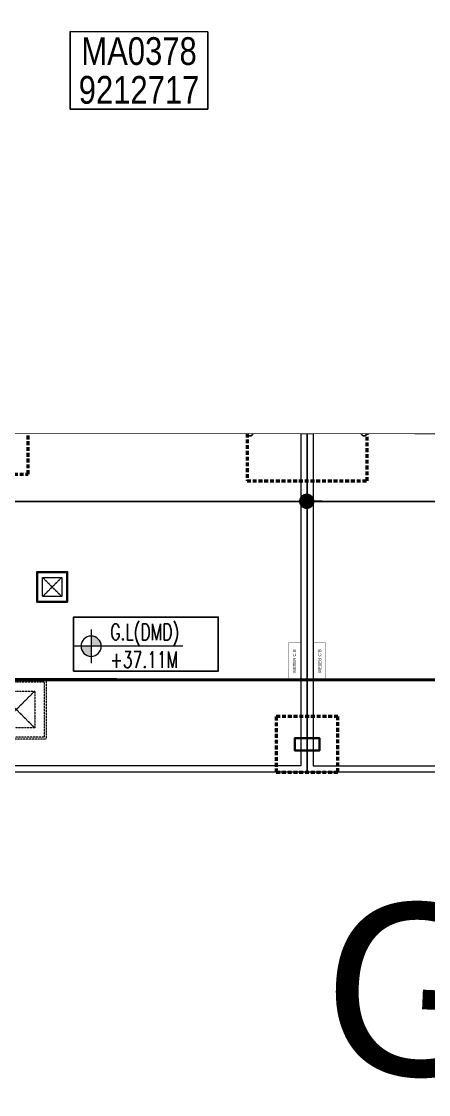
# Model space of a CAD drawing. Header units: centimetres. Extents: x -6122352 to 6876996, y -1694241 to 2592194.
# Drawn here: x 14947 to 21553, y -71385 to -53967 of the extents above; entities that cross this region are included whole.
import ezdxf
from ezdxf.enums import TextEntityAlignment as Align
from ezdxf.xclip import XClip

# ---------------------------------------------------------------- set-up
doc = ezdxf.new("R2010")
doc.units = ezdxf.units.CM
doc.header["$MEASUREMENT"] = 0
doc.header["$XCLIPFRAME"] = 2
for name, pattern in [('23585-XR-AR-END-SETTING OUT PLAN$0$HIDDEN', [0.375, 0.25, -0.125]), ('DASHED2', [0.375, 0.25, -0.125]), ('XR-AR-END-SETTING OUT PLAN$0$23261-XR-AR-SI-GF$0$HIDDEN', [0.375, 0.25, -0.125]), ('XR-AR-MID-SETTING OUT FOR MASTER$0$23585-XR-AR-MID-GROUND FLOOR$0$23261-XR-AR-SI-GF$0$HIDDEN', [0.375, 0.25, -0.125]), ('XR-AR-MID-SETTING OUT FOR MASTER$0$23585-XR-AR-MID-GROUND FLOOR$0$945-4P-1-101-GROUND FLOOR PLAN$0$XR-MIDDLE-GROUND FLOOR PLAN$0$HIDDEN2', [0.1875, 0.125, -0.0625])]:
    doc.linetypes.add(name, pattern=pattern)
doc.layers.add('08-Compound Wall-4', color=7, linetype='Continuous', lineweight=25, true_color=0xff4405)
for name, color, linetype in [('23585-XR-AR-BOUNDARY WALLS AND SETBACKS$0$setback', 7, 'XR-AR-END-SETTING OUT PLAN$0$23261-XR-AR-SI-GF$0$HIDDEN'), ('@MI-MEP', 7, 'Continuous'), ('@MI-REF LAYER', 7, 'Continuous'), ('B_TH_4', 7, 'Continuous'), ('XR-AR-MID-SETTING OUT FOR MASTER$0$23585-XR-AR-MID-GROUND FLOOR$0$A-Flor-Strs', 1, 'Continuous'), ('XR-AR-MID-SETTING OUT FOR MASTER$0$23585-XR-AR-MID-GROUND FLOOR$0$GS-HATCH-FLOOR TILE', 251, 'Continuous'), ('XREF1$0$S-LEVELS', 2, 'Continuous'), ('XREF1$0$TYPICAL NEW PROFILE', 3, 'Continuous')]:
    doc.layers.add(name, color=color, linetype=linetype)
for name, color, linetype, lineweight in [('23585-XR-AR-DAMAC PLOT LIMITS$0$1-Mid units', 41, 'Continuous', 5), ('23585-XR-AR-END-SETTING OUT PLAN$0$A-FLOR-UNDR', 8, '23585-XR-AR-END-SETTING OUT PLAN$0$HIDDEN', 5), ('23585-XR-AR-MID-ANNO-GF$0$945-4P-1-101-GROUND FLOOR PLAN$0$XR-MIDDLE-GROUND FLOOR PLAN$0$XR-MIDDLE-GROUND FLOOR PLAN$0$-DR-RW', 6, 'Continuous', 5), ('23585-XR-AR-MID-ANNO-GF$0$945-4P-1-101-GROUND FLOOR PLAN$0$XR-MIDDLE-GROUND FLOOR PLAN$0$XR-MIDDLE-GROUND FLOOR PLAN$0$S-ANNO-TXT', 3, 'Continuous', 25), ('@ Foundations', 4, 'DASHED2', 50), ('A-ANNO-TEXT', 3, 'Continuous', 25), ('XR-AR-MID-SETTING OUT FOR MASTER$0$23585-XR-AR-MID-GROUND FLOOR$0$$A-GLAZ-WNDO', 232, 'Continuous', 9), ('XR-AR-MID-SETTING OUT FOR MASTER$0$23585-XR-AR-MID-GROUND FLOOR$0$A-DOOR', 31, 'Continuous', 5), ('XR-AR-MID-SETTING OUT FOR MASTER$0$23585-XR-AR-MID-GROUND FLOOR$0$A-DOOR-FULL', 1, 'Continuous', 9), ('XR-AR-MID-SETTING OUT FOR MASTER$0$23585-XR-AR-MID-GROUND FLOOR$0$A-EQUP-KITN-PLAN', 202, 'Continuous', 9), ('XR-AR-MID-SETTING OUT FOR MASTER$0$23585-XR-AR-MID-GROUND FLOOR$0$A-FLOR-OVHD', 9, 'XR-AR-MID-SETTING OUT FOR MASTER$0$23585-XR-AR-MID-GROUND FLOOR$0$23261-XR-AR-SI-GF$0$HIDDEN', 15), ('XR-AR-MID-SETTING OUT FOR MASTER$0$23585-XR-AR-MID-GROUND FLOOR$0$A-FLOR-PATT', 8, 'Continuous', 5), ('XR-AR-MID-SETTING OUT FOR MASTER$0$23585-XR-AR-MID-GROUND FLOOR$0$A-GLAZ-SILL', 8, 'Continuous', 5), ('XR-AR-MID-SETTING OUT FOR MASTER$0$23585-XR-AR-MID-GROUND FLOOR$0$A-GLAZ-WNDO', 232, 'Continuous', 9), ('XR-AR-MID-SETTING OUT FOR MASTER$0$23585-XR-AR-MID-GROUND FLOOR$0$A-WALL', 7, 'Continuous', 30), ('XR-AR-MID-SETTING OUT FOR MASTER$0$23585-XR-AR-MID-GROUND FLOOR$0$A-WALL-FNSH', 9, 'Continuous', 5), ('XR-AR-MID-SETTING OUT FOR MASTER$0$23585-XR-AR-MID-GROUND FLOOR$0$S-COLS', 51, 'Continuous', 40), ('XREF1$0$36-TAGLVL', 23, 'Continuous', 9)]:
    doc.layers.add(name, color=color, linetype=linetype, lineweight=lineweight)
doc.styles.add('23585-XR-AR-MALDIVE-2$0$Arial', font='arialbd.ttf')
doc.styles.add('23585-XR-AR-MID-ANNO-GF$0$SDC-TEXT', font='arial.ttf')
doc.styles.add('Xref group 33-41$0$Overall SOP Plan$0$LAC-609-NG10-1-XREF-GRID-125SC$0$GRID-DIM-NO', font='arial.ttf', dxfattribs={"width": 0.8})
doc.styles.add('XREF1$0$DLT_TEXT', font='romans.shx', dxfattribs={"width": 0.7})

# ---------------------------------------------------------------- blocks, each defined once
blk = doc.blocks.new('23585-XR-AR-BOUNDARY WALLS AND SETBACKS')
at = {"layer": '23585-XR-AR-BOUNDARY WALLS AND SETBACKS$0$setback', "ltscale": 40, "const_width": 0.05}
blk.add_lwpolyline([(496468.9176381507, 2768885.427759894), (496454.540375519, 2768898.601392337), (496450.3855869831, 2768894.06698937), (496446.3321982162, 2768889.643201631), (496442.2787982172, 2768885.219401631), (496438.2251484075, 2768880.795547273), (496434.1717982174, 2768876.371801631), (496430.0156349582, 2768871.835837596), (496444.3924852831, 2768858.661973752), (496448.5491538487, 2768863.198452412), (496452.6025508895, 2768867.622249182), (496456.6559737102, 2768872.045874088), (496460.7093737099, 2768876.469474088), (496464.7627508904, 2768880.893249182)], close=True, dxfattribs=at)
blk = doc.blocks.new('A$C9d9485f6')
at = {"layer": 'A-ANNO-TEXT', "rotation": 312.4881850805905}
blk.add_blockref('23585-XR-AR-BOUNDARY WALLS AND SETBACKS', (-2377088.534775567, -1504219.252137818), dxfattribs=at)
blk = doc.blocks.new('23585-XR-AR-DAMAC PLOT LIMITS')
at = {"layer": '23585-XR-AR-DAMAC PLOT LIMITS$0$1-Mid units', "color": 251, "true_color": 0x636466}
for points in [[(496457.7619000003, 2768871.032500001), (496453.7084999997, 2768866.608899999), (496436.0132999998, 2768882.8223), (496440.0669, 2768887.246099999)], [(496453.7084999997, 2768866.608899999), (496449.6551000001, 2768862.1851), (496431.9599000001, 2768878.398499999), (496436.0132999998, 2768882.8223)]]:
    blk.add_lwpolyline(points, close=True, dxfattribs=at)
blk = doc.blocks.new('A$Cf093b529')
at = {"layer": 'A-ANNO-TEXT'}
blk.add_blockref('23585-XR-AR-DAMAC PLOT LIMITS', (-495391.9901121984, -2768603.441896566), dxfattribs=at)
blk = doc.blocks.new('XR-AR-MID-SETTING OUT FOR MASTER$0$23585-XR-AR-MID-GROUND FLOOR$0$945-4P-1-101-GROUND FLOOR PLAN$0$XR-MIDDLE-CAR PARK HATCH')
at = {"layer": 'XR-AR-MID-SETTING OUT FOR MASTER$0$23585-XR-AR-MID-GROUND FLOOR$0$A-FLOR-PATT'}
blk.add_lwpolyline([(9250.002853021142, 100.0129149327577), (9249.99679574091, 5500.000000009181), (15050.00005108526, 5502.664669244065), (15050.00005108526, 100.450321876061)], close=True, dxfattribs=at)
blk = doc.blocks.new('*U773')
for points in [[(91, -5.684341886080801e-14), (41, -5.684341886080801e-14), (41, 1021), (91, 1021)], [(0, 0), (38, -5.684341886080801e-14), (38, -50), (50, -50), (50, -122.2246979483663), (0, -122.2246979483663)], [(1100, 2.842170943040401e-14), (1062, -2.842170943040401e-14), (1062, -49.99999999999997), (1050, -49.99999999999997), (1050, -122.2246979483662), (1100, -122.2246979483662)]]:
    blk.add_lwpolyline(points, close=True)
at = {"color": 8, "linetype": 'XR-AR-MID-SETTING OUT FOR MASTER$0$23585-XR-AR-MID-GROUND FLOOR$0$945-4P-1-101-GROUND FLOOR PLAN$0$XR-MIDDLE-GROUND FLOOR PLAN$0$HIDDEN2'}
blk.add_arc((41, -5.684341886080801e-14), 1021, 1.594950045944486e-15, 90, dxfattribs=at)
at = {"layer": 'XR-AR-MID-SETTING OUT FOR MASTER$0$23585-XR-AR-MID-GROUND FLOOR$0$A-GLAZ-SILL', "linetype": 'XR-AR-MID-SETTING OUT FOR MASTER$0$23585-XR-AR-MID-GROUND FLOOR$0$945-4P-1-101-GROUND FLOOR PLAN$0$XR-MIDDLE-GROUND FLOOR PLAN$0$HIDDEN2', "ltscale": 3}
blk.add_lwpolyline([(0, 0), (1100, 0), (1100, -122.2246979483662), (0, -122.2246979483662)], close=True, dxfattribs=at)
blk = doc.blocks.new('*U27')
for points in [[(91, -5.684341886080801e-14), (41, -5.684341886080801e-14), (41, 1021), (91, 1021)], [(0, 0), (38, -5.684341886080801e-14), (38, -50), (50, -50), (50, -249.9999019090924), (0, -249.9999019090924)], [(1100, 2.842170943040401e-14), (1062, -2.842170943040401e-14), (1062, -49.99999999999997), (1050, -49.99999999999997), (1050, -249.9999019090924), (1100, -249.9999019090924)]]:
    blk.add_lwpolyline(points, close=True)
at = {"color": 8, "linetype": 'XR-AR-MID-SETTING OUT FOR MASTER$0$23585-XR-AR-MID-GROUND FLOOR$0$945-4P-1-101-GROUND FLOOR PLAN$0$XR-MIDDLE-GROUND FLOOR PLAN$0$HIDDEN2'}
blk.add_arc((41, -5.684341886080801e-14), 1021, 1.594950045944486e-15, 90, dxfattribs=at)
at = {"layer": 'XR-AR-MID-SETTING OUT FOR MASTER$0$23585-XR-AR-MID-GROUND FLOOR$0$A-GLAZ-SILL', "linetype": 'XR-AR-MID-SETTING OUT FOR MASTER$0$23585-XR-AR-MID-GROUND FLOOR$0$945-4P-1-101-GROUND FLOOR PLAN$0$XR-MIDDLE-GROUND FLOOR PLAN$0$HIDDEN2', "ltscale": 3}
blk.add_lwpolyline([(0, 0), (1100, 0), (1100, -249.9999019090924), (0, -249.9999019090924)], close=True, dxfattribs=at)
blk = doc.blocks.new('XR-AR-MID-SETTING OUT FOR MASTER$0$23585-XR-AR-MID-GROUND FLOOR$0$945-4P-1-101-GROUND FLOOR PLAN$0$XR-MIDDLE-GROUND FLOOR PLAN$0$A$C69996ABC')
at = {"layer": 'XR-AR-MID-SETTING OUT FOR MASTER$0$23585-XR-AR-MID-GROUND FLOOR$0$A-FLOR-OVHD', "linetype": 'XR-AR-MID-SETTING OUT FOR MASTER$0$23585-XR-AR-MID-GROUND FLOOR$0$945-4P-1-101-GROUND FLOOR PLAN$0$XR-MIDDLE-GROUND FLOOR PLAN$0$HIDDEN2', "ltscale": 5}
for p, q in [((-1.567610912189821e-07, 0.8999993633871721), (0.09999984323878941, 0.8999992964713464)), ((-1.567610912189821e-07, 0.8999993633871721), (-1.567612066821766e-07, -6.366128229018386e-07)), ((-1.567612066821766e-07, -6.366128229018386e-07), (0.09999984323878763, -7.035294533608294e-07))]:
    blk.add_line(p, q, dxfattribs=at)
blk.add_lwpolyline([(0.09999984323878763, 0.8499993633871732), (0.2499998432387915, 0.4499993633871799), (0.1000013713221097, 0.04999936338717248)], dxfattribs=at)
at = {"layer": 'XR-AR-MID-SETTING OUT FOR MASTER$0$23585-XR-AR-MID-GROUND FLOOR$0$A-GLAZ-WNDO'}
for p, q in [((0.09999984323878763, 0.8499993633871732), (0.09999984323878763, 0.8999993633871703)), ((0.09999984323878941, 0.8999993633871721), (0.09999984323878763, -6.366128264545523e-07)), ((0.2499998432387809, 0.8999993633871703), (0.2499998432387809, 0.8499993633871732)), ((0.2499998432387809, 0.8499993633871732), (0.09999984323878763, 0.8499993633871732)), ((0.2499998432387809, 0.8499993633871732), (0.2499998432387809, 0.04999936338717248)), ((0.09999984323878763, -6.366128246781955e-07), (0.09999984323878763, 0.04999936338717248)), ((0.09999984323878763, 0.04999936338717248), (0.2499998432387809, 0.04999936338717248)), ((0.249999843238875, -6.366128388890502e-07), (0.249999843238875, 0.04999936338715827))]:
    blk.add_line(p, q, dxfattribs=at)
for points in [[(0.2499986387444419, 0.8999993968456259), (0.0999998435430971, 0.8999992964713464)], [(0.09999984323878763, -7.035294533608294e-07), (0.2499998432388448, -6.366128317836228e-07)]]:
    blk.add_lwpolyline(points, dxfattribs=at)
blk.add_lwpolyline([(0.2499998432387951, 0.8499993633871732), (0.2499998432387933, 0.04999936338717248), (0.1999998432387962, 0.04999936338717248), (0.1999998432387962, 0.8499993633871732)], close=True, dxfattribs=at)
blk = doc.blocks.new('XR-AR-MID-SETTING OUT FOR MASTER$0$23585-XR-AR-MID-GROUND FLOOR$0$945-4P-1-101-GROUND FLOOR PLAN$0$XR-MIDDLE-GROUND FLOOR PLAN$0$A$C70344426')
at = {"layer": 'XR-AR-MID-SETTING OUT FOR MASTER$0$23585-XR-AR-MID-GROUND FLOOR$0$A-GLAZ-SILL'}
blk.add_line((0.2499999770719823, 2.649999396845162), (0.2499999770722034, -6.03154830969288e-07), dxfattribs=at)
at = {"layer": 'XR-AR-MID-SETTING OUT FOR MASTER$0$23585-XR-AR-MID-GROUND FLOOR$0$A-GLAZ-WNDO'}
for p, q in [((-2.292779743839901e-08, 2.649999396845162), (-2.292779743839901e-08, 2.599999396845165)), ((-2.292779743839901e-08, 2.649999396845162), (0.2499999770719823, 2.649999396845162)), ((0.14999997707221, 2.599999396845165), (0.14999997707221, 2.649999396845162)), ((-2.292779743839901e-08, 2.599999396845165), (0.14999997707221, 2.599999396845165)), ((0.14999997707221, 2.599999396845165), (0.1499999770722091, -6.031548327456449e-07)), ((-2.29277832275443e-08, 1.799999396845166), (-2.29277832275443e-08, 1.749999396845167)), ((0.14999997707221, 1.799999396845166), (-2.29277832275443e-08, 1.799999396845166)), ((-2.29277832275443e-08, 1.749999396845167), (0.14999997707221, 1.749999396845167)), ((0.14999997707221, 1.749999396845167), (0.14999997707221, 1.799999396845166)), ((-2.29277832275443e-08, 0.8999993968451641), (-2.292778233936588e-08, 0.8499993968451669)), ((0.14999997707221, 0.8999993968451641), (-2.29277832275443e-08, 0.8999993968451641)), ((0.14999997707221, 0.8499993968451669), (0.14999997707221, 0.8999993968451641)), ((-2.292778233936588e-08, 0.8499993968451669), (0.14999997707221, 0.8499993968451669)), ((-2.292778233936588e-08, 0.8499993968451669), (-2.292778233936588e-08, 0.04999939684516619)), ((0.1499999770722091, 0.04999939684516619), (-2.292778233936588e-08, 0.04999939684516619)), ((-2.29278782626352e-08, -6.031548451801427e-07), (-2.29278782626352e-08, 0.04999939684515198)), ((0.1499999770722091, -6.03154830969288e-07), (0.1499999770722091, 0.04999939684516619)), ((0.2499999770722034, -6.03154830969288e-07), (-2.292778233936588e-08, -6.03154830969288e-07))]:
    blk.add_line(p, q, dxfattribs=at)
blk.add_lwpolyline([(0.04999997707220061, 1.799999396845166), (0.04999997707219972, 2.599999396845165), (-2.292779743839901e-08, 2.599999396845165), (-2.292779566204217e-08, 0.8999993968451641), (0.0499999770722015, 0.8999993968451641), (0.04999997707220061, 1.749999396845167)], dxfattribs=at)
blk.add_lwpolyline([(-2.292779566204217e-08, 0.8499993968451669), (-2.292779655022059e-08, 0.04999939684516619), (0.04999997707220061, 0.04999939684516619), (0.0499999770722015, 0.8499993968451669)], close=True, dxfattribs=at)
blk = doc.blocks.new('*U28')
for points in [[(0, 69.99999979828543), (38, 69.99999979828549), (38, 119.9999997982854), (50, 119.9999997982854), (50, 179.9999998655237), (0, 179.9999998655237)], [(91, 69.99999979828549), (41, 69.99999979828549), (41, -951.0000002017147), (91, -951.0000002017147)], [(1100, 69.9999997982854), (1062, 69.99999979828546), (1062, 119.9999997982854), (1050, 119.9999997982854), (1050, 179.9999998655236), (1100, 179.9999998655236)]]:
    blk.add_lwpolyline(points, close=True)
at = {"color": 8, "linetype": 'XR-AR-MID-SETTING OUT FOR MASTER$0$23585-XR-AR-MID-GROUND FLOOR$0$945-4P-1-101-GROUND FLOOR PLAN$0$XR-MIDDLE-GROUND FLOOR PLAN$0$HIDDEN2'}
blk.add_arc((41, 69.99999979828549), 1021, 270, 0, dxfattribs=at)
at = {"layer": 'XR-AR-MID-SETTING OUT FOR MASTER$0$23585-XR-AR-MID-GROUND FLOOR$0$A-GLAZ-SILL', "linetype": 'XR-AR-MID-SETTING OUT FOR MASTER$0$23585-XR-AR-MID-GROUND FLOOR$0$945-4P-1-101-GROUND FLOOR PLAN$0$XR-MIDDLE-GROUND FLOOR PLAN$0$HIDDEN2', "ltscale": 3}
blk.add_lwpolyline([(0, 69.99999979828543), (1100, 69.99999979828543), (1100, 179.9999998655236), (0, 179.9999998655236)], close=True, dxfattribs=at)
blk = doc.blocks.new('XR-AR-MID-SETTING OUT FOR MASTER$0$23585-XR-AR-MID-GROUND FLOOR$0$945-4P-1-101-GROUND FLOOR PLAN$0$XR-MIDDLE-GROUND FLOOR PLAN$0$A$C2DB306E2')
at = {"layer": 'XR-AR-MID-SETTING OUT FOR MASTER$0$23585-XR-AR-MID-GROUND FLOOR$0$A-DOOR-FULL'}
for p, q in [((0.1500002073711251, 1.24999990754791), (0.05000020737113076, 1.24999990754791)), ((0.05000020737113076, 1.24999990754791), (0.05000020737113076, 1.199999907547909)), ((0.1500002073711251, 1.199999907547909), (0.1500002073711251, 1.24999990754791)), ((0.05000020737113076, 1.199999907547909), (0.1500002073711251, 1.199999907547909)), ((2.073711318217875e-07, 0.7999999075479082), (2.073711318217875e-07, -9.245209264818754e-08)), ((2.073711318217875e-07, 0.7999999075479082), (0.04000020737113097, 0.7999999075479082)), ((0.04000020737113097, 0.7999999075479082), (0.04000020737113452, -9.245209264818754e-08)), ((0.05000020737113253, 0.3499999075479089), (0.05000020737113253, 0.3999999075479096)), ((0.05000020737113253, 0.3999999075479096), (0.1500002073711322, 0.399999907547908)), ((0.1500002073711322, 0.3499999075479073), (0.05000020737113253, 0.3499999075479089)), ((0.1500002073711322, 0.399999907547908), (0.1500002073711322, 0.3499999075479073)), ((2.073711318217875e-07, -9.245209264818754e-08), (0.04000020737113452, -9.245209264818754e-08))]:
    blk.add_line(p, q, dxfattribs=at)
at = {"layer": 'XR-AR-MID-SETTING OUT FOR MASTER$0$23585-XR-AR-MID-GROUND FLOOR$0$A-GLAZ-SILL', "linetype": 'XR-AR-MID-SETTING OUT FOR MASTER$0$23585-XR-AR-MID-GROUND FLOOR$0$945-4P-1-101-GROUND FLOOR PLAN$0$XR-MIDDLE-GROUND FLOOR PLAN$0$HIDDEN2', "ltscale": 3}
for p, q in [((0.05000020737113076, 1.199999907547909), (0.05000020737113431, 0.399999907547908)), ((0.1500002073711251, 1.199999907547909), (0.1500002073711304, 0.3999999075479083))]:
    blk.add_line(p, q, dxfattribs=at)
blk = doc.blocks.new('*U26')
at = {"color": 0, "linetype": 'ByBlock'}
blk.add_line((0, 300.373844656252), (0, 0), dxfattribs=at)
at = {"color": 0, "linetype": 'ByBlock', "const_width": 15.00000006679886}
blk.add_lwpolyline([(194.8557167125982, 187.8738441410269), (0, 300.373844656252), (-194.8557167125982, 187.8738441410269)], dxfattribs=at)
blk.add_circle((0, 0), 45.00000020605512)
blk = doc.blocks.new('XR-AR-MID-SETTING OUT FOR MASTER$0$23585-XR-AR-MID-GROUND FLOOR$0$A$C08698786')
at = {"layer": 'XR-AR-MID-SETTING OUT FOR MASTER$0$23585-XR-AR-MID-GROUND FLOOR$0$S-COLS', "color": 252, "lineweight": 30}
for points in [[(5900.001027584076, 11147.2902572155), (5900.001027584076, 9747.290257692337), (6100.001027584076, 9747.290257453918), (6100.001027584076, 11147.29025769234)], [(5900.001601219177, 6500), (5900.001601219177, 5499.999999523163), (6100.001601219177, 5500), (6100.001601219177, 6499.999999523163)], [(5799.899006843567, 549.9997372627258), (6199.899006605148, 549.9997370243073), (6199.899006843567, 349.9997375011444), (5799.899006843567, 349.9997372627258)]]:
    blk.add_lwpolyline(points, close=True, dxfattribs=at)
blk = doc.blocks.new('23585-XR-AR-END-SETTING OUT PLAN$0$MH-800')
at = {"ltscale": 5}
for p, q in [((-294.2866479934596, -650.7456844130211), (305.7133520064239, -50.74568441302017)), ((-294.2866479934596, -50.74568441302108), (305.7133520064239, -650.7456844130202))]:
    blk.add_line(p, q, dxfattribs=at)
for points in [[(-476.9225677270265, 131.8902353205449), (-476.9225677270265, -833.381604146587), (488.3492717399907, -833.381604146588), (488.3492717399907, 131.8902353205449)], [(-444.2866479934597, 99.25431558697892), (-444.2866479934596, -800.7456844130211), (455.7133520064239, -800.7456844130202), (455.7133520064241, 99.2543155869771)], [(-294.2866479934596, -50.74568441302108), (-294.2866479934596, -650.7456844130211), (305.7133520064239, -650.7456844130202), (305.7133520064239, -50.74568441302017)]]:
    blk.add_lwpolyline(points, close=True, dxfattribs=at)
blk = doc.blocks.new('XR-AR-MID-SETTING OUT FOR MASTER')
at = {"layer": '23585-XR-AR-MID-ANNO-GF$0$945-4P-1-101-GROUND FLOOR PLAN$0$XR-MIDDLE-GROUND FLOOR PLAN$0$XR-MIDDLE-GROUND FLOOR PLAN$0$-DR-RW', "ltscale": 100, "const_width": 5}
blk.add_lwpolyline([(5900.05176121055, 1500.450321767838), (5700.05176121055, 1500.450321767838), (5700.05176121055, 2100.450321767838), (5900.05176121055, 2100.450321767838)], close=True, dxfattribs=at)
at = {"layer": 'XR-AR-MID-SETTING OUT FOR MASTER$0$23585-XR-AR-MID-GROUND FLOOR$0$A-EQUP-KITN-PLAN', "color": 8}
for p, q in [((5300.027079373598, 12102.66431617737), (5300.028238087893, 14252.66031217575)), ((4404.893656820059, 11502.66881656647), (4404.895194619894, 12102.66970968246)), ((4404.895194619894, 12102.66970968246), (5300.027079373598, 12102.66431617737))]:
    blk.add_line(p, q, dxfattribs=at)
at = {"layer": 'XR-AR-MID-SETTING OUT FOR MASTER$0$23585-XR-AR-MID-GROUND FLOOR$0$A-FLOR-OVHD', "color": 8, "linetype": 'XR-AR-MID-SETTING OUT FOR MASTER$0$23585-XR-AR-MID-GROUND FLOOR$0$23261-XR-AR-SI-GF$0$HIDDEN', "ltscale": 5}
for p, q in [((5579.946963220835, 12102.66686105728), (5579.94848254323, 14852.65977716446)), ((5400.002383977175, 12002.66818761826), (5900.001078754663, 11502.66702699661)), ((5900.010024100542, 12002.66746664047), (5400.002384632826, 11502.66700839996))]:
    blk.add_line(p, q, dxfattribs=at)
blk.add_lwpolyline([(2749.981962949038, 12002.63648319244), (3249.976088136435, 12002.63648366928), (3249.976087421179, 11502.65313434601), (2749.981963723898, 11502.65313434601)], close=True, dxfattribs=at)
for points in [[(2749.981962949038, 12002.63648319244), (3249.976087421179, 11502.65313434601)], [(2749.981963723898, 11502.65313434601), (3249.976088136435, 12002.63648366928)]]:
    blk.add_lwpolyline(points, dxfattribs=at)
at = {"layer": 'XR-AR-MID-SETTING OUT FOR MASTER$0$23585-XR-AR-MID-GROUND FLOOR$0$A-Flor-Strs', "color": 8}
for p, q in [((5900.008223325014, 5802.664086818695), (4249.995741575956, 5802.666512012482)), ((5900.008222848177, 5502.664668560028), (4249.999916404486, 5502.666511535645))]:
    blk.add_line(p, q, dxfattribs=at)
at = {"layer": 'XR-AR-MID-SETTING OUT FOR MASTER$0$23585-XR-AR-MID-GROUND FLOOR$0$A-WALL', "color": 8}
for points in [[(99.99999931454659, 19472.65428209305), (-99.99999925494194, 19472.65428256989), (-99.998236566782, 5500.00000667572), (100.0017631351948, 5500.000006198883), (99.9995484650135, 8850.141927242279), (1100.048611491919, 8850.10940027237), (1100.048611015081, 8950.109399795532), (100.03925588727, 8950.072475910187), (100.0088088810444, 10949.9982419014), (2099.951952844858, 10949.99824142456), (2099.998660355806, 9950.143901348114), (2199.988806992769, 9950.143900871277), (2200.057162195444, 11149.97698402405), (2100.075846284628, 11149.97698354721), (2100.039519578218, 11049.97698402405), (100.0088088810444, 11049.99824142456)], [(5899.999999791384, 19472.65428161621), (6099.999999731779, 19472.65428209305), (6100.001724034548, 5500.167464256287), (5900.001724511385, 5500.167624473572), (5900.00086197257, 14852.65960931778), (5500.076263397932, 14852.66031265259), (5500.0762629807, 14952.66031169891), (5900.000431150198, 14952.65961027145)], [(2200.013650625944, 13652.63605213165), (2200.017217665911, 13652.6360502243), (2200.024336546659, 13852.63604974747), (1199.974533885717, 13852.65850543976), (1199.974534541368, 13752.66171360016), (1850.013650208712, 13752.64729642868), (1850.013650685549, 13102.64278697968), (2100.128742069006, 13102.63829755783), (2100.128742545843, 12652.63829708099), (1949.986809521914, 12652.64009141922), (1949.9868093431, 12552.35255002975), (2100.055755704641, 12552.35255050659), (2100.016017049551, 12049.97720527649), (2199.959899276495, 12049.97720527649), (2199.999632865191, 13202.6360502243), (2050.003180772066, 13202.63829612732), (2050.012347489595, 13652.63829517365), (2200.019845813513, 13652.63604927063)], [(3400.011432737112, 12202.66620731354), (3500.05377843976, 12202.66548633575), (3500.054259866476, 11502.6662735939), (4400.00315502286, 11502.6662735939), (4400.003322631121, 11252.66687631607), (3650.009347468615, 11252.66637420654), (3650.00999417901, 11027.59896087646), (3399.999906569719, 11027.60113668442)], [(4249.99788531661, 5499.997992992401), (3049.999798089266, 5499.998546600342), (3049.999915927649, 5749.998607635498), (4000.1953599751, 5749.998309612274), (4000.194991916418, 8849.999089241028), (3300.031373769045, 8849.999089241028), (3300.03137382865, 8950.028236865997), (3399.980282574892, 8950.188519954681), (3400.07691988349, 9927.598960876465), (3649.996516317129, 9927.59895992279), (3650.010299950838, 9100.016639709473), (4249.999546438456, 9099.986570835114)], [(2100.104106515646, 8950.142809391022), (2099.943570882082, 9050.155592918396), (2199.988806694746, 9050.153767585754), (2199.989685982466, 8950.146322250366), (2300.031373292208, 8950.151598453522), (2300.031373888254, 8850.08178806305), (2000.048611432314, 8850.14280796051), (2000.048610955477, 8950.14280796051)]]:
    blk.add_lwpolyline(points, close=True, dxfattribs=at)
for points in [[(5700.000849276781, 12002.66818761826), (5900.010024160147, 12002.66818761826), (5900.010264188051, 12102.67056417465), (5300.001914769411, 12102.66581106186), (5300.002845078707, 11502.66761207581), (5300.003155499697, 11502.66747426987), (5300.003322392702, 11252.66747808456), (5900.008223563433, 11252.66787910461), (5900.008823722601, 11502.66700792313), (5400.002380043268, 11502.66700792313), (5400.002380281687, 12002.66818714142), (5700.000849276781, 12002.66818761826)], [(2100.039519578218, 11049.97698402405), (2100.039519578218, 10949.99824142456)]]:
    blk.add_lwpolyline(points, dxfattribs=at)
at = {"layer": 'XR-AR-MID-SETTING OUT FOR MASTER$0$23585-XR-AR-MID-GROUND FLOOR$0$A-WALL-FNSH', "color": 8}
for points in [[(2080.02239587903, 10929.99824142456), (119.995479375124, 10929.99824142456), (119.9793129861355, 8972.785739421844), (1100.04861047864, 8972.787498474121), (1100.048610597849, 8952.787498474121)], [(2099.966006189585, 9949.988984107971), (2079.984055787325, 9949.990225315094), (2080.02239587903, 10929.99824142456)]]:
    blk.add_lwpolyline(points, dxfattribs=at)
at = {"layer": '08-Compound Wall-4', "ltscale": 100}
blk.add_blockref('XR-AR-MID-SETTING OUT FOR MASTER$0$23585-XR-AR-MID-GROUND FLOOR$0$945-4P-1-101-GROUND FLOOR PLAN$0$XR-MIDDLE-CAR PARK HATCH', (-9150.000085264444, 0.1875896453857422), dxfattribs=at)
at = {"layer": '23585-XR-AR-END-SETTING OUT PLAN$0$A-FLOR-UNDR', "color": 8, "ltscale": 100, "xscale": -0.5182770836547854, "yscale": 0.5182770836547854, "zscale": 0.5182770836547854, "rotation": 270.0000009865863}
blk.add_blockref('23585-XR-AR-END-SETTING OUT PLAN$0$MH-800', (2044.600959901667, 3001.106258045715, -0.002995261741824737), dxfattribs=at)
at = {"layer": '23585-XR-AR-END-SETTING OUT PLAN$0$A-FLOR-UNDR', "color": 8, "ltscale": 100, "xscale": -1, "rotation": 270.0000009865863}
blk.add_blockref('23585-XR-AR-END-SETTING OUT PLAN$0$MH-800', (1633.529236924, 1009.498782204852), dxfattribs=at)
at = {"layer": 'XR-AR-MID-SETTING OUT FOR MASTER$0$23585-XR-AR-MID-GROUND FLOOR$0$$A-GLAZ-WNDO', "color": 8}
for name, p, xscale, yscale, zscale, rotation in [('XR-AR-MID-SETTING OUT FOR MASTER$0$23585-XR-AR-MID-GROUND FLOOR$0$945-4P-1-101-GROUND FLOOR PLAN$0$XR-MIDDLE-GROUND FLOOR PLAN$0$A$C69996ABC', (5300.002552062273, 11252.66763496399), 1000.000000000049, 1000.000000000049, 1000.000000000049, 90), ('XR-AR-MID-SETTING OUT FOR MASTER$0$23585-XR-AR-MID-GROUND FLOOR$0$945-4P-1-101-GROUND FLOOR PLAN$0$XR-MIDDLE-GROUND FLOOR PLAN$0$A$C70344426', (400.0005185902119, 5499.999113082886), -1000.000000000001, 1000.000000000001, 1000.000000000001, 270)]:
    blk.add_blockref(name, p, dxfattribs=dict(at, xscale=xscale, yscale=yscale, zscale=zscale, rotation=rotation))
at = {"layer": 'XR-AR-MID-SETTING OUT FOR MASTER$0$23585-XR-AR-MID-GROUND FLOOR$0$A-DOOR', "color": 8, "xscale": -1000.000000000001, "yscale": 1000.000000000001, "zscale": 1000.000000000001, "rotation": 270}
blk.add_blockref('XR-AR-MID-SETTING OUT FOR MASTER$0$23585-XR-AR-MID-GROUND FLOOR$0$945-4P-1-101-GROUND FLOOR PLAN$0$XR-MIDDLE-GROUND FLOOR PLAN$0$A$C2DB306E2', (750.048703700304, 8800.109192848206), dxfattribs=at)
at = {"layer": 'XR-AR-MID-SETTING OUT FOR MASTER$0$23585-XR-AR-MID-GROUND FLOOR$0$A-DOOR-FULL', "color": 8, "xscale": 0.8181820445283869, "yscale": 0.8181820445283869, "zscale": 0.8181820445283869, "rotation": 90}
for p in [(2100.065477222204, 11149.97698354721), (2099.986753255129, 9050.14365196228)]:
    blk.add_blockref('*U773', p, dxfattribs=at)
at = {"layer": 'XR-AR-MID-SETTING OUT FOR MASTER$0$23585-XR-AR-MID-GROUND FLOOR$0$A-DOOR-FULL', "color": 8, "rotation": 90}
blk.add_blockref('*U27', (3399.986430436373, 9927.598960399628), dxfattribs=at)
at = {"layer": 'XR-AR-MID-SETTING OUT FOR MASTER$0$23585-XR-AR-MID-GROUND FLOOR$0$A-DOOR-FULL', "color": 8, "xscale": -0.909090909090913, "yscale": 0.909090909090913, "zscale": 0.909090909090913}
blk.add_blockref('*U28', (3300.031373530626, 8786.391873836517), dxfattribs=at)
at = {"layer": 'XR-AR-MID-SETTING OUT FOR MASTER$0$23585-XR-AR-MID-GROUND FLOOR$0$A-Flor-Strs', "color": 8}
blk.add_blockref('*U26', (5075.001124709845, 5502.291454792023), dxfattribs=at)
at = {"layer": 'XR-AR-MID-SETTING OUT FOR MASTER$0$23585-XR-AR-MID-GROUND FLOOR$0$GS-HATCH-FLOOR TILE', "color": 8}
blk.add_blockref('XR-AR-MID-SETTING OUT FOR MASTER$0$23585-XR-AR-MID-GROUND FLOOR$0$A$C08698786', (-1.490116119384766e-07, 0), dxfattribs=at)
at = {"layer": '23585-XR-AR-MID-ANNO-GF$0$945-4P-1-101-GROUND FLOOR PLAN$0$XR-MIDDLE-GROUND FLOOR PLAN$0$XR-MIDDLE-GROUND FLOOR PLAN$0$S-ANNO-TXT', "color": 3, "style": '23585-XR-AR-MID-ANNO-GF$0$SDC-TEXT'}
blk.add_text('METER C.B', height=50, rotation=90, dxfattribs=at).set_placement((5795.544322382313, 1802.866097628541), align=Align.MIDDLE)
blk = doc.blocks.new('MID UNIT')
at = {"xscale": 0.001, "yscale": 0.001, "zscale": 0.001}
blk.add_blockref('XR-AR-MID-SETTING OUT FOR MASTER', (0, 0), dxfattribs=at)
blk = doc.blocks.new('TH_4')
blk.add_blockref('MID UNIT', (495802.3053798428, 2769130.514097063))
at = {"xscale": -1}
blk.add_blockref('MID UNIT', (495814.3053798475, 2769130.514097063), dxfattribs=at)
blk = doc.blocks.new('A$C780da55d')
at = {"layer": 'B_TH_4', "xscale": 1.000039159572381, "yscale": 1.000039159572381, "zscale": 1.000039159572381}
blk.add_blockref('TH_4', (-495814.0704651335, -2769239.302089663), dxfattribs=at)
blk = doc.blocks.new('23585-XR-AR-MALDIVE-2$0$TH_4')
blk.add_blockref('A$C780da55d', (495794.655359471, 2769130.864096801))
at = {"layer": '@ Foundations', "linetype": 'DASHED2', "ltscale": 0.25}
for points in [[(495807.1304292943, 2769139.687015211), (495809.4804292943, 2769139.687015211), (495809.4804292943, 2769142.637015211), (495807.1304292943, 2769142.637015211)], [(495803.7803292943, 2769140.401759291), (495800.8303292943, 2769140.401759291), (495800.8303292943, 2769135.35175929), (495803.7803292943, 2769135.35175929)], [(495807.3304292943, 2769135.239815211), (495809.2804292943, 2769135.239815211), (495809.2804292943, 2769137.789815211), (495807.3304292943, 2769137.789815211)]]:
    blk.add_lwpolyline(points, close=True, dxfattribs=at)
at = {"layer": '@ Foundations', "linetype": 'DASHED2', "ltscale": 0.25, "elevation": -5.795124248494133e-09}
blk.add_lwpolyline([(495808.8061370627, 2769131.41405448), (495807.805326706, 2769131.41405448), (495807.8049481167, 2769130.51405448), (495808.8057584733, 2769130.51405448)], close=True, dxfattribs=at)
blk = doc.blocks.new('A$C99e3be07')
at = {"color": 1, "true_color": 0xeb0000, "const_width": 0.009999999999999998}
blk.add_lwpolyline([(33.15261128824204, 3.377650864422321e-05), (27.1526064556092, 0), (21.15274908207357, 0.0001013374421745539), (15.15289170667529, 0.0002026737201958895), (9.152886874508113, 0.0001688962802290916), (0, 0.0001440956257283688), (0.0005651502870023251, 23.99999127932824), (9.152604304719716, 24.00005311449058), (15.15260913828388, 24.00008689239621), (21.15274908486754, 23.9999732109718), (27.1527539184317, 24.00000698887743), (33.1527587515302, 24.00004076538607), (42.30295500764623, 24.00004155770876), (42.30280754435807, 3.456883132457733e-05)], close=True, dxfattribs=at)
blk = doc.blocks.new('XREF1$0$LVL  ATTR')
at = {"color": 7}
blk.add_wipeout([(-0.33727806633866564, 0.38352486299273547), (1.8973092599409713, 0.38352486299273547), (1.8973092599409713, -0.45047952129880775), (-0.33727806633866564, -0.4504795212988073)], dxfattribs=at)
at = {"layer": 'XREF1$0$36-TAGLVL', "extrusion": (-4.888139810645865e-07, 1.406522031717416e-17, 0.9999999999998805)}
h = blk.add_hatch(color=252, dxfattribs=at)
h.paths.add_polyline_path([(-0.06536514837319736, 0.1562500046566129, 0.4142135623730951), (-0.2216151483731973, 4.656612873077392e-09), (-0.06536514837319736, 4.656612873077392e-09)])
h.paths.add_polyline_path([(0.09088485162680264, 4.656612873077392e-09), (-0.06536514837319736, 4.656612873077392e-09), (-0.06536514837319736, -0.1562499953433871, 0.4142135623730951)])
at = {"layer": 'XREF1$0$36-TAGLVL', "extrusion": (-4.888139810645865e-07, 1.406522031717408e-17, 0.9999999999998805)}
for p, q in [((-0.06536515014719235, -0.2604166821887048), (-0.06536515014719235, 0.2604166511446238)), ((1.351057254982072, -1.396983861923218e-08, 5.262988010916589e-07), (-0.3253053234689158, -1.396983861923218e-08, -1.018362459642307e-07))]:
    blk.add_line(p, q, dxfattribs=at)
blk.add_circle((-0.06536514830387681, -4.494034574497252e-25, 3.195139836529895e-08), 0.15625, dxfattribs=at)
at = {"layer": 'XREF1$0$S-LEVELS', "color": 1}
blk.add_lwpolyline([(-0.3372780663386656, 0.3835248629927364), (1.897309259940972, 0.3835248629927364), (1.897309259940972, -0.4504795212988069), (-0.3372780663386656, -0.4504795212988069)], close=True, dxfattribs=at)
at = {"layer": 'XREF1$0$TYPICAL NEW PROFILE', "color": 3, "style": 'XREF1$0$DLT_TEXT', "width": 0.7}
for tag, p in [('+0.00M', (0.2413431143818681, 0.067100426539497, -0.0001437184612911057)), ('S.S.L', (0.2413431143818681, -0.3452672204089993, -0.0001437184612911057))]:
    blk.add_attdef(tag, p, '', height=0.2500000000000001, dxfattribs=at)
blk = doc.blocks.new('_Dot')
at = {"color": 0, "linetype": 'ByBlock', "lineweight": -2}
blk.add_line((-0.5, 0), (-1, 0), dxfattribs=at)
at = {"color": 0, "linetype": 'ByBlock', "const_width": 0.5}
blk.add_lwpolyline([(-0.25, 0, 1), (0.25, 0, 1)], format="xyb", close=True, dxfattribs=at)
blk = doc.blocks.new('A$C74e00340')
at = {"color": 1, "true_color": 0xeb0000, "const_width": 0.01}
blk.add_lwpolyline([(36.77247674774844, -15.13719563186169), (30.7724719151156, -15.1372294081375), (24.77261454157997, -15.13712807092816), (18.77275716618169, -15.13702673465014), (12.77275233401451, -15.13706051185727), (3.6198654595064, -15.13708531297743), (3.620430609793402, 8.862761870957911), (12.77246976422612, 8.862823706120253), (18.77247459779028, 8.862857484258711), (24.77261454437394, 8.862743802368641), (30.7726193779381, 8.8627775805071), (36.7726242110366, 8.862811356782913), (45.92282046715263, 8.862812149338424), (45.92267300386447, -15.13719483930618)], close=True, dxfattribs=at)

msp = doc.modelspace()

# ---------------------------------------------------------------- hatches: boundary and pattern name
at = {"layer": '@MI-REF LAYER', "transparency": 33554457}
h = msp.add_hatch(dxfattribs=at)
h.set_pattern_fill('ANSI31', color=256, scale=1999.999998458916, angle=186.7183412143764)
h.set_pattern_definition([(231.7183412143764, (-2377109729.195271, -1504175463.930205), (196.2436825049419, -154.8819453021617), [])])
h.paths.add_polyline_path([(37485.87549179437, -46681.0159226474), (37485.79415775169, -46380.38627159258), (43736.03965251718, -46381.51422290241), (43733.4637277786, -60655.3255225004), (7431.902239674695, -60648.88801920837), (7434.384580928026, -46375.05713173888), (13684.63007956549, -46376.16551456899), (13684.44212222518, -46676.79511618214)])

# ---------------------------------------------------------------- block references
at = {"layer": '@MI-REF LAYER', "xscale": 1000, "yscale": 1000, "zscale": 1000}
msp.add_blockref('A$C9d9485f6', (-23958.95045533385, 48155.57226163784), dxfattribs=at)
at = {"layer": '@MI-REF LAYER', "xscale": 1000, "yscale": 1000, "zscale": 1000, "rotation": 312.4882903633292}
msp.add_blockref('A$Cf093b529', (-891608.7329339073, 539022.7201118186), dxfattribs=at)

# ---------------------------------------------------------------- texts
at = {"layer": '@MI-REF LAYER', "insert": (24195.54464518093, -69824.29084056162), "char_height": 2800, "attachment_point": 5, "rotation": 357.48829036321, "style": '23585-XR-AR-MALDIVE-2$0$Arial'}
msp.add_mtext('\\A1;{\\fArial|b0|i0|c0|p34;G6-1}', dxfattribs=at)

# ---------------------------------------------------------------- next in the draw order: block references
at = {"layer": '@MI-REF LAYER'}
ref = msp.add_blockref('23585-XR-AR-MALDIVE-2$0$TH_4', (-496279777.8169057, -2769108698.086151), dxfattribs=dict(at, xscale=999.9999999999998, yscale=999.9999999999998, zscale=999.9999999999998, rotation=359.98983950651))
XClip(ref).set_block_clipping_path([(495835.39572674944, 2769154.443476159), (495826.30553093296, 2769154.413798146), (495820.30552665447, 2769154.4137643697), (495814.3055218209, 2769154.4137305906), (495808.305379417, 2769154.4138442734), (495802.30537704076, 2769154.4138104953), (495793.353489768, 2769154.4437513817), (495793.3527721728, 2769130.513902019), (495835.39557971875, 2769130.513791944)])

# ---------------------------------------------------------------- next in the draw order: linework, layer by layer
at = {"layer": '@MI-REF LAYER', "const_width": 5}
msp.add_lwpolyline([(7431.902239700623, -60648.88801923669), (7434.384580780546, -46375.05713187397), (13684.6300795508, -46376.16551461129), (13684.4421219254, -46676.79511652668), (37485.87549178784, -46681.01592271402), (37485.7941576205, -46380.38627176965), (43736.03965592691, -46381.49465193231), (43733.46372744191, -60655.32552285605)], close=True, dxfattribs=at)
at = {"layer": '@MI-REF LAYER', "linetype": 'DASHED2', "extrusion": (2.533913824399496e-12, 6.924064542427621e-09, 1), "elevation": 20.83344812076581}
msp.add_lwpolyline([(13576.06933992113, -61758.19943963435), (26490.17280505432, -61759.70272175709), (26996.48254941395, -61023.31650266535)], dxfattribs=at)

# ---------------------------------------------------------------- next in the draw order: block references
at = {"layer": '@MI-MEP', "color": 10, "xscale": 1000, "yscale": 1000, "zscale": 1000, "rotation": 359.9898395068178}
msp.add_blockref('A$C99e3be07', (4428.327598600954, -66148.88444038676), dxfattribs=at)
at = {"layer": '@MI-REF LAYER', "extrusion": (1.429904934221765e-11, 6.92405024141294e-09, 1), "xscale": -250, "yscale": 250, "zscale": 250, "rotation": 359.9265340675855}
msp.add_blockref('_Dot', (19576.28808380897, -61755.32515908385, -0.0004273170517670413), dxfattribs=at)

# ---------------------------------------------------------------- next in the draw order: block references
at = {"layer": '@MI-REF LAYER', "color": 7}
ref = msp.add_blockref('XREF1$0$LVL  ATTR', (16146.16915316154, -64108.08728855774, -1.028711233885912e-09), dxfattribs=dict(at, xscale=-1051.480567989675, yscale=1051.480567989676, zscale=1051.480567989675, rotation=179.9900720309284))
ref.add_attrib('S.S.L', 'G.L(DMD)', (16389.23284349526, -64007.95777321269, -0.1511171703383115), dxfattribs={"layer": 'XREF1$0$TYPICAL NEW PROFILE', "color": 3, "height": 262.8701419974187, "rotation": 359.9900753219566, "style": 'XREF1$0$DLT_TEXT', "width": 0.7})
ref.add_attrib('+0.00M', '+37.11M ', (16386.92948103919, -64457.29237221478, -0.1511171703383115), dxfattribs={"layer": 'XREF1$0$TYPICAL NEW PROFILE', "color": 3, "height": 262.8701419974187, "rotation": 359.9900753219566, "style": 'XREF1$0$DLT_TEXT', "width": 0.7})

# ---------------------------------------------------------------- next in the draw order: wipeouts: each hides what was drawn before it
at = {"color": 10}
msp.add_wipeout([(37485.87549179436, -46681.015922647406), (37485.79415775169, -46380.38627159257), (43736.03965251719, -46381.51422290239), (43733.463727778595, -60655.325522500396), (7431.902239674695, -60648.88801920839), (7434.3845809280265, -46375.05713173889), (13684.63007956549, -46376.165514569), (13684.442122225182, -46676.795116182155)], dxfattribs=at).dxf.layer = '@MI-REF LAYER'

# ---------------------------------------------------------------- next in the draw order: texts
at = {"layer": '@MI-REF LAYER', "color": 7, "insert": (15826.59393905398, -54222.0755565136), "char_height": 450, "width": 2056.8768805703, "attachment_point": 1, "rotation": 359.9880329740282, "line_spacing_factor": 0.8394388776454546, "style": 'Xref group 33-41$0$Overall SOP Plan$0$LAC-609-NG10-1-XREF-GRID-125SC$0$GRID-DIM-NO', "bg_fill": 19, "box_fill_scale": 1.2, "bg_fill_color": 256, "bg_fill_transparency": 0}
msp.add_mtext('\\pxqc;MA0378 9212717', dxfattribs=at)

# ---------------------------------------------------------------- next in the draw order: wipeouts: each hides what was drawn before it
msp.add_wipeout([(9179.004752794965, -56140.64351194427), (16148.488297126602, -56133.68876699223), (16152.18047174398, -59833.686924023146), (9182.696926520748, -59840.641671535646)]).dxf.layer = '@MI-REF LAYER'

# ---------------------------------------------------------------- next in the draw order: block references
at = {"layer": '@MI-REF LAYER', "color": 10, "xscale": 1000, "yscale": 1000, "zscale": 1000, "rotation": 359.9898395064581}
msp.add_blockref('A$C74e00340', (811.1465425571641, -51011.01334451637), dxfattribs=at)

doc.saveas('drawing.dxf')
